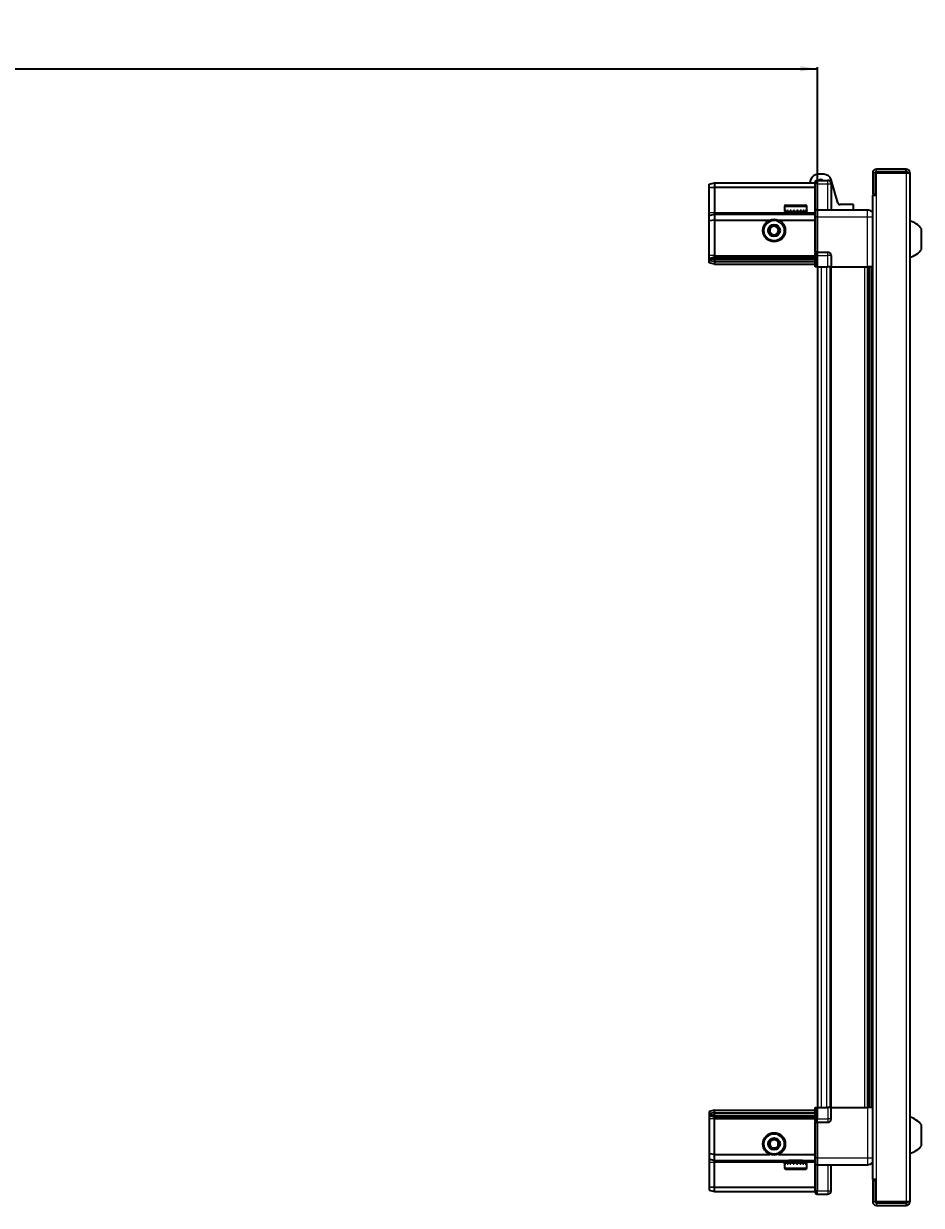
# Model space of a CAD drawing. Header units: millimetres. Extents: x 1256 to 5857, y -275 to 1912.
# Drawn here: x 3698 to 4216, y 1148 to 1831 of the extents above; entities that cross this region are included whole.
import ezdxf

# ---------------------------------------------------------------- set-up
doc = ezdxf.new("R2010")
doc.units = ezdxf.units.MM
doc.layers.add('FORMAT', color=7, linetype='Continuous')
doc.styles.add('SLDTEXTSTYLE0', font='TXT', dxfattribs={"width": 0.75})
doc.dimstyles.new('SLDDIMSTYLE0', dxfattribs={"dimtxt": 20, "dimasz": 10, "dimexe": 0, "dimexo": 0.0625, "dimgap": 5, "dimtad": 2, "dimdec": 1, "dimrnd": 1e-09, "dimzin": 12, "dimdsep": 46, "dimtxsty": 'SLDTEXTSTYLE0', "dimsah": 1, "dimcen": 0.09, "dimadec": 0, "dimazin": 3, "dimtfac": 1, "dimtofl": 0, "dimtmove": 0, "dimatfit": 3, "dimfxl": 0, "dimfrac": 2, "dimtolj": 1, "dimtzin": 12, "dimarcsym": 0})

# ---------------------------------------------------------------- blocks, each defined once
blk = doc.blocks.new('_D_5')
at = {"layer": 'FORMAT'}
for p, q in [((3056.46, 1690.11), (3056.46, 1805.6)), ((3056.46, 1804.6), (4156.46, 1804.6)), ((4156.46, 1690.11), (4156.46, 1805.6))]:
    blk.add_line(p, q, dxfattribs=at)
for points in [[(3056.46, 1804.6), (3066.46, 1803.07), (3066.46, 1806.14)], [(4156.46, 1804.6), (4146.46, 1806.14), (4146.46, 1803.07)]]:
    blk.add_solid(points, dxfattribs=at)
at = {"layer": 'FORMAT', "insert": (3576.91, 1830.39), "char_height": 20, "attachment_point": 1, "style": 'SLDTEXTSTYLE0'}
blk.add_mtext('1100', dxfattribs=at)

msp = doc.modelspace()

# ---------------------------------------------------------------- linework, layer by layer
at = {"color": 7, "linetype": 'Continuous', "lineweight": 25}
for p, q in [((4160, 1743.6), (4156.77, 1743.6)), ((4188.31, 1744.5), (4188.31, 1732.1)), ((4189.81, 1744.5), (4189.81, 1732.1)), ((4190.31, 1744.5), (4207.71, 1744.5)), ((4190.31, 1731.6), (4190.31, 1744.5)), ((4207.71, 1746.6), (4190.41, 1746.6)), ((4207.71, 1745.1), (4190.41, 1745.1)), ((4207.71, 1745.1), (4207.71, 1746.6)), ((4207.71, 1744.5), (4209.81, 1744.5)), ((4209.81, 1744.5), (4209.81, 1149.7)), ((4093.81, 1737.8), (4096.81, 1738.6)), ((4093.81, 1735.95), (4093.81, 1737.8)), ((4093.81, 1735.95), (4096.81, 1736.1)), ((4093.81, 1721.6), (4093.81, 1735.95)), ((4096.81, 1738.6), (4096.81, 1736.1)), ((4096.81, 1738.6), (4155.11, 1738.6)), ((4096.81, 1736.1), (4096.81, 1721.6)), ((4096.81, 1736.1), (4155.11, 1736.1)), ((4152.44, 1740.34), (4151.95, 1738.6)), ((4155.98, 1740.1), (4155.11, 1739.6)), ((4155.11, 1739.6), (4155.11, 1738.1)), ((4155.11, 1723.3), (4155.11, 1738.1)), ((4156.31, 1740.1), (4155.98, 1740.1)), ((4156.31, 1738.1), (4156.31, 1740.1)), ((4156.31, 1740.1), (4162.31, 1740.1)), ((4156.31, 1738.1), (4156.31, 1723.3)), ((4164.31, 1738.1), (4164.31, 1723.1)), ((4168.09, 1727.19), (4164.32, 1740.34)), ((4188.21, 1731.6), (4188.21, 1162.6)), ((4188.21, 1731.6), (4190.31, 1731.6)), ((4188.31, 1732.1), (4189.81, 1732.1)), ((4093.81, 1719.8), (4093.81, 1721.6)), ((4096.81, 1721.6), (4096.81, 1720.6)), ((4137.31, 1725), (4137.31, 1722.1)), ((4137.31, 1722.1), (4137.35, 1722.1)), ((4137.47, 1722.6), (4137.35, 1722.6)), ((4137.35, 1722.6), (4137.35, 1722.1)), ((4137.35, 1722.1), (4137.47, 1722.1)), ((4137.47, 1722.6), (4137.47, 1722.1)), ((4137.47, 1722.1), (4137.88, 1722.1)), ((4138.22, 1722.6), (4137.88, 1722.6)), ((4137.88, 1722.6), (4137.88, 1722.1)), ((4137.88, 1722.1), (4138.22, 1722.1)), ((4138.11, 1725.8), (4149.51, 1725.8)), ((4138.22, 1722.6), (4138.22, 1722.1)), ((4138.22, 1722.1), (4138.99, 1722.1)), ((4139.52, 1722.6), (4138.99, 1722.6)), ((4138.99, 1722.6), (4138.99, 1722.1)), ((4138.99, 1722.1), (4139.52, 1722.1)), ((4139.41, 1722.1), (4139.41, 1722)), ((4139.41, 1722), (4148.21, 1722)), ((4139.52, 1722.6), (4139.52, 1722.1)), ((4139.52, 1722.1), (4140.57, 1722.1)), ((4139.81, 1721.6), (4140.5, 1721.12)), ((4139.81, 1721.6), (4147.81, 1721.6)), ((4141.23, 1722.6), (4140.57, 1722.6)), ((4140.57, 1722.6), (4140.57, 1722.1)), ((4140.57, 1722.1), (4141.23, 1722.1)), ((4141.23, 1722.6), (4141.23, 1722.1)), ((4141.23, 1722.1), (4142.47, 1722.1)), ((4143.2, 1722.6), (4142.47, 1722.6)), ((4142.47, 1722.6), (4142.47, 1722.1)), ((4142.47, 1722.1), (4142.91, 1722.1)), ((4142.91, 1722.6), (4142.91, 1722.1)), ((4143.2, 1722.6), (4143.2, 1722.1)), ((4143.2, 1722.1), (4144.5, 1722.1)), ((4145.23, 1722.6), (4144.5, 1722.6)), ((4144.5, 1722.6), (4144.5, 1722.1)), ((4144.77, 1722.6), (4144.77, 1722.1)), ((4144.77, 1722.1), (4145.23, 1722.1)), ((4145.23, 1722.6), (4145.23, 1722.1)), ((4145.23, 1722.1), (4146.47, 1722.1)), ((4147.12, 1722.6), (4146.47, 1722.6)), ((4146.47, 1722.6), (4146.47, 1722.1)), ((4146.47, 1722.1), (4147.12, 1722.1)), ((4147.12, 1722.6), (4147.12, 1722.1)), ((4147.12, 1722.1), (4148.17, 1722.1)), ((4147.12, 1721.12), (4147.81, 1721.6)), ((4148.69, 1722.6), (4148.17, 1722.6)), ((4148.17, 1722.6), (4148.17, 1722.1)), ((4148.17, 1722.1), (4148.69, 1722.1)), ((4148.21, 1722), (4148.21, 1722.1)), ((4148.69, 1722.6), (4148.69, 1722.1)), ((4148.69, 1722.1), (4149.45, 1722.1)), ((4149.78, 1722.6), (4149.45, 1722.6)), ((4149.45, 1722.6), (4149.45, 1722.1)), ((4149.45, 1722.1), (4149.78, 1722.1)), ((4149.78, 1722.6), (4149.78, 1722.1)), ((4149.78, 1722.1), (4150.17, 1722.1)), ((4150.28, 1722.6), (4150.17, 1722.6)), ((4150.17, 1722.6), (4150.17, 1722.1)), ((4150.17, 1722.1), (4150.28, 1722.1)), ((4150.28, 1722.6), (4150.28, 1722.1)), ((4150.28, 1722.1), (4150.31, 1722.1)), ((4150.31, 1722.1), (4150.31, 1725)), ((4155.11, 1723.1), (4155.11, 1723.3)), ((4156.31, 1723.1), (4155.11, 1723.1)), ((4155.11, 1719.1), (4155.11, 1723.1)), ((4156.31, 1723.3), (4156.31, 1723.1)), ((4156.31, 1723.1), (4156.31, 1719.1)), ((4156.31, 1723.1), (4185.31, 1723.1)), ((4177.26, 1726.1), (4169.53, 1726.1)), ((4177.26, 1723.1), (4177.26, 1726.1)), ((4093.81, 1719.8), (4096.81, 1720.6)), ((4093.81, 1716.77), (4093.81, 1719.8)), ((4096.81, 1717.1), (4093.81, 1716.77)), ((4093.81, 1696.6), (4093.81, 1716.77)), ((4096.81, 1720.6), (4096.81, 1717.1)), ((4096.81, 1720.6), (4155.11, 1720.6)), ((4096.81, 1717.1), (4096.81, 1696.6)), ((4096.81, 1717.1), (4128.81, 1717.1)), ((4133.81, 1717.1), (4155.11, 1717.1)), ((4140.5, 1721.12), (4139.81, 1720.64)), ((4139.81, 1720.64), (4139.81, 1720.6)), ((4139.81, 1720.64), (4147.81, 1720.64)), ((4140.5, 1721.12), (4147.12, 1721.12)), ((4147.81, 1720.64), (4147.12, 1721.12)), ((4147.81, 1720.6), (4147.81, 1720.64)), ((4155.11, 1698.8), (4155.11, 1719.1)), ((4156.31, 1719.1), (4156.31, 1698.8)), ((4216.41, 1700.1), (4216.41, 1712.1)), ((4093.81, 1694.8), (4093.81, 1696.6)), ((4096.81, 1695.6), (4093.81, 1694.8)), ((4093.81, 1694.06), (4093.81, 1694.8)), ((4096.81, 1694.6), (4093.81, 1694.06)), ((4093.81, 1693.56), (4093.81, 1694.06)), ((4096.81, 1696.6), (4096.81, 1695.6)), ((4096.81, 1695.6), (4096.81, 1694.6)), ((4096.81, 1695.6), (4155.11, 1695.6)), ((4096.81, 1694.6), (4096.81, 1693.1)), ((4096.81, 1694.6), (4155.11, 1694.6)), ((4155.11, 1698.6), (4155.11, 1698.8)), ((4156.31, 1698.6), (4155.11, 1698.6)), ((4155.11, 1698.6), (4155.11, 1697.93)), ((4155.11, 1690.1), (4155.11, 1697.93)), ((4155.98, 1696.6), (4155.98, 1690.1)), ((4156.31, 1698.8), (4156.31, 1698.6)), ((4156.31, 1696.6), (4156.31, 1698.6)), ((4156.31, 1698.6), (4162.31, 1698.6)), ((4156.31, 1696.6), (4156.31, 1698.6)), ((4156.31, 1696.6), (4156.31, 1690.1)), ((4164.31, 1696.6), (4164.31, 1690.1)), ((4096.81, 1693.1), (4093.81, 1693.56)), ((4093.81, 1692.41), (4093.81, 1693.56)), ((4096.81, 1691.6), (4093.81, 1692.41)), ((4096.81, 1693.1), (4096.81, 1691.6)), ((4096.81, 1693.1), (4155.11, 1693.1)), ((4096.81, 1691.6), (4155.11, 1691.6)), ((4155.98, 1690.1), (4155.11, 1690.1)), ((4156.31, 1690.1), (4155.98, 1690.1)), ((4156.31, 1690.1), (4162.31, 1690.1)), ((4156.46, 1690.1), (4156.46, 1204.1)), ((4164.31, 1690.1), (4162.31, 1690.1)), ((4163.66, 1690.1), (4163.66, 1204.1)), ((4164.31, 1690.1), (4185.31, 1690.1)), ((4186.33, 1204.1), (4186.33, 1690.1)), ((4186.37, 1204.1), (4186.37, 1690.1)), ((4188.16, 1690.1), (4188.16, 1204.1)), ((4096.81, 1202.6), (4093.81, 1201.8)), ((4096.81, 1201.1), (4096.81, 1202.6)), ((4096.81, 1202.6), (4155.11, 1202.6)), ((4155.11, 1196.28), (4155.11, 1204.1)), ((4155.11, 1204.1), (4155.98, 1204.1)), ((4155.98, 1204.1), (4155.98, 1204.1)), ((4155.98, 1204.1), (4155.98, 1197.6)), ((4156.31, 1204.1), (4155.98, 1204.1)), ((4156.31, 1204.1), (4156.31, 1197.6)), ((4156.31, 1204.1), (4156.31, 1204.1)), ((4156.31, 1204.1), (4162.31, 1204.1)), ((4156.31, 1204.1), (4156.31, 1197.6)), ((4164.31, 1204.1), (4162.31, 1204.1)), ((4164.31, 1197.6), (4164.31, 1204.1)), ((4164.31, 1204.1), (4185.31, 1204.1)), ((4093.81, 1201.8), (4093.81, 1200.65)), ((4096.81, 1201.1), (4093.81, 1200.65)), ((4093.81, 1200.65), (4093.81, 1200.15)), ((4096.81, 1199.6), (4093.81, 1200.15)), ((4093.81, 1200.15), (4093.81, 1199.41)), ((4096.81, 1198.6), (4093.81, 1199.41)), ((4093.81, 1199.41), (4093.81, 1197.6)), ((4093.81, 1197.6), (4093.81, 1177.44)), ((4096.81, 1199.6), (4096.81, 1201.1)), ((4096.81, 1201.1), (4155.11, 1201.1)), ((4096.81, 1199.6), (4155.11, 1199.6)), ((4096.81, 1198.6), (4096.81, 1199.6)), ((4096.81, 1198.6), (4155.11, 1198.6)), ((4096.81, 1197.6), (4096.81, 1198.6)), ((4096.81, 1177.1), (4096.81, 1197.6)), ((4155.11, 1196.28), (4155.11, 1195.6)), ((4156.31, 1195.6), (4155.11, 1195.6)), ((4155.11, 1195.4), (4155.11, 1195.6)), ((4155.11, 1175.1), (4155.11, 1195.4)), ((4156.31, 1195.6), (4156.31, 1197.6)), ((4156.31, 1195.6), (4156.31, 1195.4)), ((4156.31, 1195.6), (4162.31, 1195.6)), ((4156.31, 1195.4), (4156.31, 1175.1)), ((4216.41, 1182.1), (4216.41, 1194.1)), ((4096.81, 1177.1), (4093.81, 1177.44)), ((4093.81, 1177.44), (4093.81, 1174.41)), ((4096.81, 1177.1), (4128.81, 1177.1)), ((4096.81, 1173.6), (4096.81, 1177.1)), ((4133.81, 1177.1), (4155.11, 1177.1)), ((4155.11, 1171.1), (4155.11, 1175.1)), ((4156.31, 1175.1), (4156.31, 1171.1)), ((4093.81, 1174.41), (4096.81, 1173.6)), ((4093.81, 1174.41), (4093.81, 1172.6)), ((4093.81, 1172.6), (4093.81, 1158.26)), ((4096.81, 1173.6), (4155.11, 1173.6)), ((4096.81, 1172.6), (4096.81, 1173.6)), ((4096.81, 1158.1), (4096.81, 1172.6)), ((4137.31, 1172.1), (4137.31, 1169.2)), ((4137.33, 1172.1), (4137.31, 1172.1)), ((4137.33, 1171.6), (4137.33, 1172.1)), ((4137.43, 1172.1), (4137.33, 1172.1)), ((4137.33, 1171.6), (4137.43, 1171.6)), ((4137.43, 1171.6), (4137.43, 1172.1)), ((4137.8, 1172.1), (4137.43, 1172.1)), ((4137.8, 1171.6), (4137.8, 1172.1)), ((4138.12, 1172.1), (4137.8, 1172.1)), ((4137.8, 1171.6), (4138.12, 1171.6)), ((4149.51, 1168.4), (4138.11, 1168.4)), ((4138.12, 1171.6), (4138.12, 1172.1)), ((4138.86, 1172.1), (4138.12, 1172.1)), ((4138.86, 1171.6), (4138.86, 1172.1)), ((4139.37, 1172.1), (4138.86, 1172.1)), ((4138.86, 1171.6), (4139.37, 1171.6)), ((4139.37, 1171.6), (4139.37, 1172.1)), ((4140.4, 1172.1), (4139.37, 1172.1)), ((4139.41, 1172.2), (4139.41, 1172.1)), ((4148.21, 1172.2), (4139.41, 1172.2)), ((4139.81, 1173.6), (4139.81, 1173.57)), ((4139.81, 1173.57), (4140.5, 1173.09)), ((4147.81, 1173.57), (4139.81, 1173.57)), ((4140.5, 1173.09), (4139.81, 1172.6)), ((4147.81, 1172.6), (4139.81, 1172.6)), ((4140.4, 1171.6), (4140.4, 1172.1)), ((4141.05, 1172.1), (4140.4, 1172.1)), ((4140.4, 1171.6), (4141.05, 1171.6)), ((4147.12, 1173.09), (4140.5, 1173.09)), ((4141.05, 1171.6), (4141.05, 1172.1)), ((4142.28, 1172.1), (4141.05, 1172.1)), ((4142.28, 1171.6), (4142.28, 1172.1)), ((4142.77, 1172.1), (4142.28, 1172.1)), ((4142.28, 1171.6), (4143, 1171.6)), ((4142.77, 1171.6), (4142.77, 1172.1)), ((4143, 1171.6), (4143, 1172.1)), ((4144.3, 1172.1), (4143, 1172.1)), ((4144.3, 1171.6), (4144.3, 1172.1)), ((4144.3, 1171.6), (4145.04, 1171.6)), ((4144.64, 1171.6), (4144.64, 1172.1)), ((4145.04, 1172.1), (4144.64, 1172.1)), ((4145.04, 1171.6), (4145.04, 1172.1)), ((4146.28, 1172.1), (4145.04, 1172.1)), ((4146.28, 1171.6), (4146.28, 1172.1)), ((4146.95, 1172.1), (4146.28, 1172.1)), ((4146.28, 1171.6), (4146.95, 1171.6)), ((4146.95, 1171.6), (4146.95, 1172.1)), ((4148.02, 1172.1), (4146.95, 1172.1)), ((4147.12, 1173.09), (4147.81, 1173.57)), ((4147.81, 1172.6), (4147.12, 1173.09)), ((4147.81, 1173.57), (4147.81, 1173.6)), ((4148.02, 1171.6), (4148.02, 1172.1)), ((4148.55, 1172.1), (4148.02, 1172.1)), ((4148.02, 1171.6), (4148.55, 1171.6)), ((4148.21, 1172.1), (4148.21, 1172.2)), ((4148.55, 1171.6), (4148.55, 1172.1)), ((4149.34, 1172.1), (4148.55, 1172.1)), ((4149.34, 1171.6), (4149.34, 1172.1)), ((4149.7, 1172.1), (4149.34, 1172.1)), ((4149.34, 1171.6), (4149.7, 1171.6)), ((4149.7, 1171.6), (4149.7, 1172.1)), ((4150.13, 1172.1), (4149.7, 1172.1)), ((4150.13, 1171.6), (4150.13, 1172.1)), ((4150.26, 1172.1), (4150.13, 1172.1)), ((4150.13, 1171.6), (4150.26, 1171.6)), ((4150.26, 1171.6), (4150.26, 1172.1)), ((4150.31, 1172.1), (4150.26, 1172.1)), ((4150.31, 1169.2), (4150.31, 1172.1)), ((4156.31, 1171.1), (4155.11, 1171.1)), ((4155.11, 1170.9), (4155.11, 1171.1)), ((4155.11, 1156.1), (4155.11, 1170.9)), ((4156.31, 1171.1), (4156.31, 1170.9)), ((4156.31, 1171.1), (4185.31, 1171.1)), ((4156.31, 1170.9), (4156.31, 1156.1)), ((4156.31, 1170.9), (4156.31, 1156.1)), ((4164.31, 1156.1), (4164.31, 1171.1)), ((4190.31, 1162.6), (4188.21, 1162.6)), ((4188.31, 1162.1), (4189.81, 1162.1)), ((4188.31, 1162.1), (4188.31, 1149.7)), ((4189.81, 1162.1), (4189.81, 1149.7)), ((4190.31, 1149.7), (4190.31, 1162.6)), ((4093.81, 1158.26), (4096.81, 1158.1)), ((4093.81, 1158.26), (4093.81, 1156.41)), ((4093.81, 1156.41), (4096.81, 1155.6)), ((4096.81, 1158.1), (4155.11, 1158.1)), ((4096.81, 1155.6), (4096.81, 1158.1)), ((4096.81, 1155.6), (4155.11, 1155.6)), ((4155.11, 1156.1), (4155.11, 1154.6)), ((4155.11, 1154.6), (4155.98, 1154.1)), ((4156.31, 1154.1), (4156.31, 1156.1)), ((4156.31, 1154.1), (4155.98, 1154.1)), ((4156.31, 1154.1), (4162.31, 1154.1)), ((4207.71, 1149.7), (4190.31, 1149.7)), ((4190.41, 1149.1), (4207.71, 1149.1)), ((4190.41, 1147.6), (4207.71, 1147.6)), ((4209.81, 1149.7), (4207.71, 1149.7)), ((4207.71, 1149.1), (4207.71, 1147.6))]:
    msp.add_line(p, q, dxfattribs=at)
at = {"color": 8, "linetype": 'Continuous', "lineweight": 18}
for p, q in [((4189.81, 1744.5), (4188.31, 1744.5)), ((4190.41, 1745.1), (4190.41, 1746.6)), ((4207.71, 1744.5), (4207.71, 1149.7)), ((4156.31, 1738.1), (4155.11, 1738.1)), ((4156.31, 1738.1), (4162.31, 1738.1)), ((4162.31, 1738.1), (4162.31, 1740.1)), ((4162.31, 1723.1), (4162.31, 1738.1)), ((4162.31, 1738.1), (4164.31, 1738.1)), ((4190.31, 1731.6), (4190.31, 1162.6)), ((4093.81, 1721.6), (4096.81, 1721.6)), ((4096.81, 1721.6), (4139.81, 1721.6)), ((4137.31, 1725), (4150.31, 1725)), ((4147.81, 1721.6), (4155.11, 1721.6)), ((4155.11, 1723.3), (4156.31, 1723.3)), ((4156.31, 1719.1), (4155.11, 1719.1)), ((4156.31, 1719.1), (4185.31, 1719.1)), ((4185.31, 1690.1), (4185.31, 1719.1)), ((4096.81, 1696.6), (4093.81, 1696.6)), ((4096.81, 1696.6), (4155.11, 1696.6)), ((4155.11, 1698.8), (4156.31, 1698.8)), ((4156.31, 1696.6), (4155.98, 1696.6)), ((4156.31, 1696.6), (4162.31, 1696.6)), ((4162.31, 1696.6), (4162.31, 1698.6)), ((4162.31, 1690.1), (4162.31, 1696.6)), ((4164.31, 1696.6), (4162.31, 1696.6)), ((4158.46, 1690.1), (4158.46, 1204.1)), ((4161.66, 1690.1), (4161.66, 1204.1)), ((4164.31, 1690.1), (4164.31, 1204.1)), ((4183.71, 1204.1), (4183.71, 1690.1)), ((4185.13, 1690.1), (4185.13, 1204.1)), ((4187.58, 1204.1), (4187.58, 1690.1)), ((4156.31, 1204.1), (4155.98, 1204.1)), ((4162.31, 1204.1), (4162.31, 1197.6)), ((4185.31, 1204.1), (4185.31, 1175.1)), ((4096.81, 1197.6), (4093.81, 1197.6)), ((4096.81, 1197.6), (4155.11, 1197.6)), ((4156.31, 1195.4), (4155.11, 1195.4)), ((4156.31, 1197.6), (4155.98, 1197.6)), ((4156.31, 1197.6), (4162.31, 1197.6)), ((4164.31, 1197.6), (4162.31, 1197.6)), ((4162.31, 1197.6), (4162.31, 1195.6)), ((4156.31, 1175.1), (4155.11, 1175.1)), ((4156.31, 1175.1), (4185.31, 1175.1)), ((4093.81, 1172.6), (4096.81, 1172.6)), ((4096.81, 1172.6), (4139.81, 1172.6)), ((4150.31, 1169.2), (4137.31, 1169.2)), ((4147.81, 1172.6), (4155.11, 1172.6)), ((4156.31, 1170.9), (4155.11, 1170.9)), ((4162.31, 1171.1), (4162.31, 1156.1)), ((4156.31, 1156.1), (4155.11, 1156.1)), ((4156.31, 1156.1), (4162.31, 1156.1)), ((4162.31, 1156.1), (4164.31, 1156.1)), ((4162.31, 1156.1), (4162.31, 1154.1)), ((4189.81, 1149.7), (4188.31, 1149.7)), ((4190.41, 1149.1), (4190.41, 1147.6))]:
    msp.add_line(p, q, dxfattribs=at)
at = {"color": 7, "linetype": 'Continuous', "lineweight": 25}
for centre, radius in [((4131.31, 1711.1), 6.5), ((4131.31, 1711.1), 3.46), ((4131.31, 1183.1), 6.5), ((4131.31, 1183.1), 3.46)]:
    msp.add_circle(centre, radius, dxfattribs=at)
at = {"color": 8, "linetype": 'Continuous', "lineweight": 18}
for centre in [(4131.31, 1711.1), (4131.31, 1183.1)]:
    msp.add_circle(centre, 5.7, dxfattribs=at)
at = {"color": 7, "linetype": 'Continuous', "lineweight": 25}
for centre, radius, start, end in [((4156.77, 1739.1), 4.5, 90, 164), ((4160, 1739.1), 4.5, 16, 90), ((4190.41, 1744.5), 2.1, 90, 180), ((4190.41, 1744.5), 0.6, 90, 180), ((4207.71, 1744.5), 2.1, 0, 90), ((4207.71, 1744.5), 0.6, 0, 90), ((4158.36, 1738.7), 1.9, 47.4631, 132.5369), ((4162.31, 1738.1), 2, 0, 90), ((4138.11, 1725), 0.8, 90, 180), ((4139.41, 1721.6), 0.4, 0, 90), ((4148.21, 1721.6), 0.4, 90, 180), ((4149.51, 1725), 0.8, 0, 90), ((4169.53, 1727.6), 1.5, 196, 270), ((4206.79, 1705.08), 11.91, 36.1266, 75.29965), ((4131.31, 1711.1), 2.5, 120.74103, 180.74103), ((4131.31, 1711.1), 2.5, 180.74103, 240.74103), ((4131.31, 1711.1), 2.5, 60.74103, 120.74103), ((4131.31, 1711.1), 2.5, 240.74103, 300.74103), ((4131.31, 1711.1), 2.5, 0.74103, 60.74103), ((4131.31, 1711.1), 2.5, 300.74103, 0.74103), ((4162.31, 1696.6), 2, 0, 90), ((4206.79, 1707.13), 11.91, 284.70035, 323.8734), ((4162.31, 1197.6), 2, 270, 0), ((4206.79, 1187.08), 11.91, 36.1266, 75.29965), ((4131.31, 1183.1), 2.5, 155.91157, 215.91157), ((4131.31, 1183.1), 2.5, 95.91157, 155.91157), ((4131.31, 1183.1), 2.5, 35.91157, 95.91157), ((4131.31, 1183.1), 2.5, 275.91157, 335.91157), ((4131.31, 1183.1), 2.5, 335.91157, 35.91157), ((4206.79, 1189.13), 11.91, 284.70035, 323.8734), ((4131.31, 1183.1), 2.5, 215.91157, 275.91157), ((4138.11, 1169.2), 0.8, 180, 270), ((4139.41, 1172.6), 0.4, 270, 0), ((4148.21, 1172.6), 0.4, 180, 270), ((4149.51, 1169.2), 0.8, 270, 0), ((4162.31, 1156.1), 2, 270, 0), ((4190.41, 1149.7), 2.1, 180, 270), ((4190.41, 1149.7), 0.6, 180, 270), ((4207.71, 1149.7), 2.1, 270, 0), ((4207.71, 1149.7), 0.6, 270, 0)]:
    msp.add_arc(centre, radius, start, end, dxfattribs=at)
for centre, start_param, end_param in [((4152.51, 1696.6), 0, 0.722734), ((4152.51, 1197.6), 5.560451, 6.283185)]:
    msp.add_ellipse(centre, major_axis=(3.46, 0), ratio=0.57735, start_param=start_param, end_param=end_param, dxfattribs=at)
for points, knots in [([(4185.31, 1723.1), (4185.75, 1723.06), (4186.43, 1722.99), (4187.24, 1722.55), (4187.8, 1722.11), (4188.08, 1721.74), (4188.21, 1721.56)], [0, 0, 0, 0, 0.384298, 0.591173, 0.802437, 1, 1, 1, 1]), ([(4128.79, 1712.52), (4129.24, 1712.78), (4130.06, 1713.27), (4130.89, 1713.76), (4131.27, 1713.99)], [0, 0, 0, 0, 0.534686, 1, 1, 1, 1]), ([(4128.83, 1709.63), (4128.83, 1709.75), (4128.82, 1710.35), (4128.81, 1711.35), (4128.8, 1712.17), (4128.79, 1712.52)], [0, 0, 0, 0, 0.133125, 0.637099, 1, 1, 1, 1]), ([(4131.35, 1708.22), (4130.9, 1708.47), (4130.06, 1708.94), (4129.22, 1709.41), (4128.83, 1709.63)], [0, 0, 0, 0, 0.534686, 1, 1, 1, 1]), ([(4131.27, 1713.99), (4131.72, 1713.74), (4132.57, 1713.27), (4133.4, 1712.8), (4133.79, 1712.58)], [0, 0, 0, 0, 0.534686, 1, 1, 1, 1]), ([(4133.83, 1709.69), (4133.39, 1709.43), (4132.56, 1708.94), (4131.73, 1708.45), (4131.35, 1708.22)], [0, 0, 0, 0, 0.5346859, 1, 1, 1, 1]), ([(4133.79, 1712.58), (4133.8, 1712.24), (4133.81, 1711.41), (4133.82, 1710.42), (4133.83, 1709.82), (4133.83, 1709.69)], [0, 0, 0, 0, 0.3629006, 0.8668753, 1, 1, 1, 1]), ([(4188.16, 1690.1), (4188.12, 1690.1), (4187.9, 1690.1), (4187.18, 1690.1), (4186.22, 1690.1), (4185.57, 1690.1), (4185.31, 1690.1)], [0, 0, 0, 0, 0.071707, 0.420979, 0.770251, 1, 1, 1, 1]), ([(4188.16, 1204.1), (4188.12, 1204.1), (4187.9, 1204.1), (4187.18, 1204.1), (4186.22, 1204.1), (4185.57, 1204.1), (4185.31, 1204.1)], [0, 0, 0, 0, 0.071707, 0.420979, 0.770251, 1, 1, 1, 1]), ([(4128.44, 1182.81), (4128.65, 1183.28), (4129.04, 1184.16), (4129.44, 1185.03), (4129.62, 1185.44)], [0, 0, 0, 0, 0.534686, 1, 1, 1, 1]), ([(4130.13, 1180.47), (4129.83, 1180.89), (4129.26, 1181.67), (4128.7, 1182.45), (4128.44, 1182.81)], [0, 0, 0, 0, 0.534686, 1, 1, 1, 1]), ([(4129.62, 1185.44), (4129.96, 1185.48), (4130.78, 1185.56), (4131.77, 1185.67), (4132.36, 1185.73), (4132.49, 1185.74)], [0, 0, 0, 0, 0.362901, 0.866875, 1, 1, 1, 1]), ([(4132.49, 1185.74), (4132.79, 1185.32), (4133.36, 1184.54), (4133.92, 1183.76), (4134.18, 1183.4)], [0, 0, 0, 0, 0.534686, 1, 1, 1, 1]), ([(4134.18, 1183.4), (4133.97, 1182.93), (4133.58, 1182.05), (4133.19, 1181.17), (4133, 1180.77)], [0, 0, 0, 0, 0.534686, 1, 1, 1, 1]), ([(4133, 1180.77), (4132.88, 1180.75), (4132.28, 1180.69), (4131.29, 1180.59), (4130.48, 1180.5), (4130.13, 1180.47)], [0, 0, 0, 0, 0.133125, 0.637099, 1, 1, 1, 1]), ([(4185.31, 1171.1), (4185.75, 1171.15), (4186.43, 1171.22), (4187.24, 1171.66), (4187.8, 1172.1), (4188.08, 1172.47), (4188.21, 1172.65)], [0, 0, 0, 0, 0.384298, 0.591173, 0.802437, 1, 1, 1, 1])]:
    msp.add_open_spline(points, degree=3, knots=knots, dxfattribs=at)
at = {"color": 8, "linetype": 'Continuous', "lineweight": 18}
for points in [[(4185.31, 1719.1), (4185.31, 1719.63), (4185.31, 1720.68), (4185.31, 1722), (4185.31, 1722.92), (4185.31, 1723.04), (4185.31, 1723.1)], [(4185.31, 1175.1), (4185.31, 1174.58), (4185.31, 1173.53), (4185.31, 1172.21), (4185.31, 1171.28), (4185.31, 1171.16), (4185.31, 1171.1)]]:
    msp.add_open_spline(points, degree=3, dxfattribs=at)
for points, knots in [([(4185.31, 1719.1), (4185.75, 1719.1), (4186.43, 1719.1), (4187.24, 1719.1), (4187.8, 1719.1), (4188.08, 1719.1), (4188.21, 1719.1)], [0, 0, 0, 0, 0.3842982, 0.5911726, 0.8024372, 1, 1, 1, 1]), ([(4185.31, 1175.1), (4185.75, 1175.1), (4186.43, 1175.1), (4187.24, 1175.1), (4187.8, 1175.1), (4188.08, 1175.1), (4188.21, 1175.1)], [0, 0, 0, 0, 0.384298, 0.591173, 0.802437, 1, 1, 1, 1])]:
    msp.add_open_spline(points, degree=3, knots=knots, dxfattribs=at)

# ---------------------------------------------------------------- dimensions: what is measured, and where the dimension line sits
at = {"layer": 'FORMAT'}
dim = msp.add_linear_dim(base=(4156.46, 1804.6), p1=(3056.46, 1690.1), p2=(4156.46, 1690.1), angle=0, dimstyle='SLDDIMSTYLE0', dxfattribs=at)
dim.commit()
dim.dimension.update_dxf_attribs({"geometry": '_D_5', "text_midpoint": (3606.46, 1804.6), "dimtype": 160})

doc.saveas('drawing.dxf')
